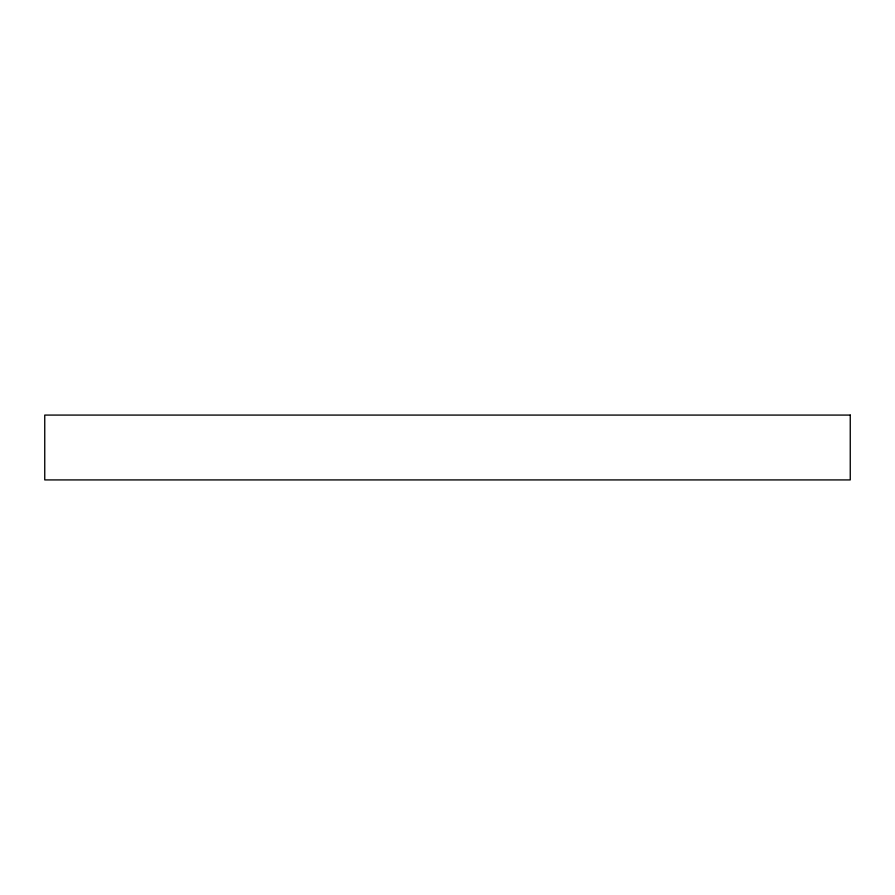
<?xml version="1.0" encoding="UTF-8"?>
<svg xmlns="http://www.w3.org/2000/svg" width="895" height="895" viewBox="0 0 895 895"><rect width="100%" height="100%" fill="white"/><g stroke="black" fill="none" stroke-linecap="round" stroke-linejoin="round"><path stroke-width="1.34" d="M850.25 415.079L44.75 415.079L44.75 479.921L850.25 479.921L850.25 415.079"/></g></svg>
